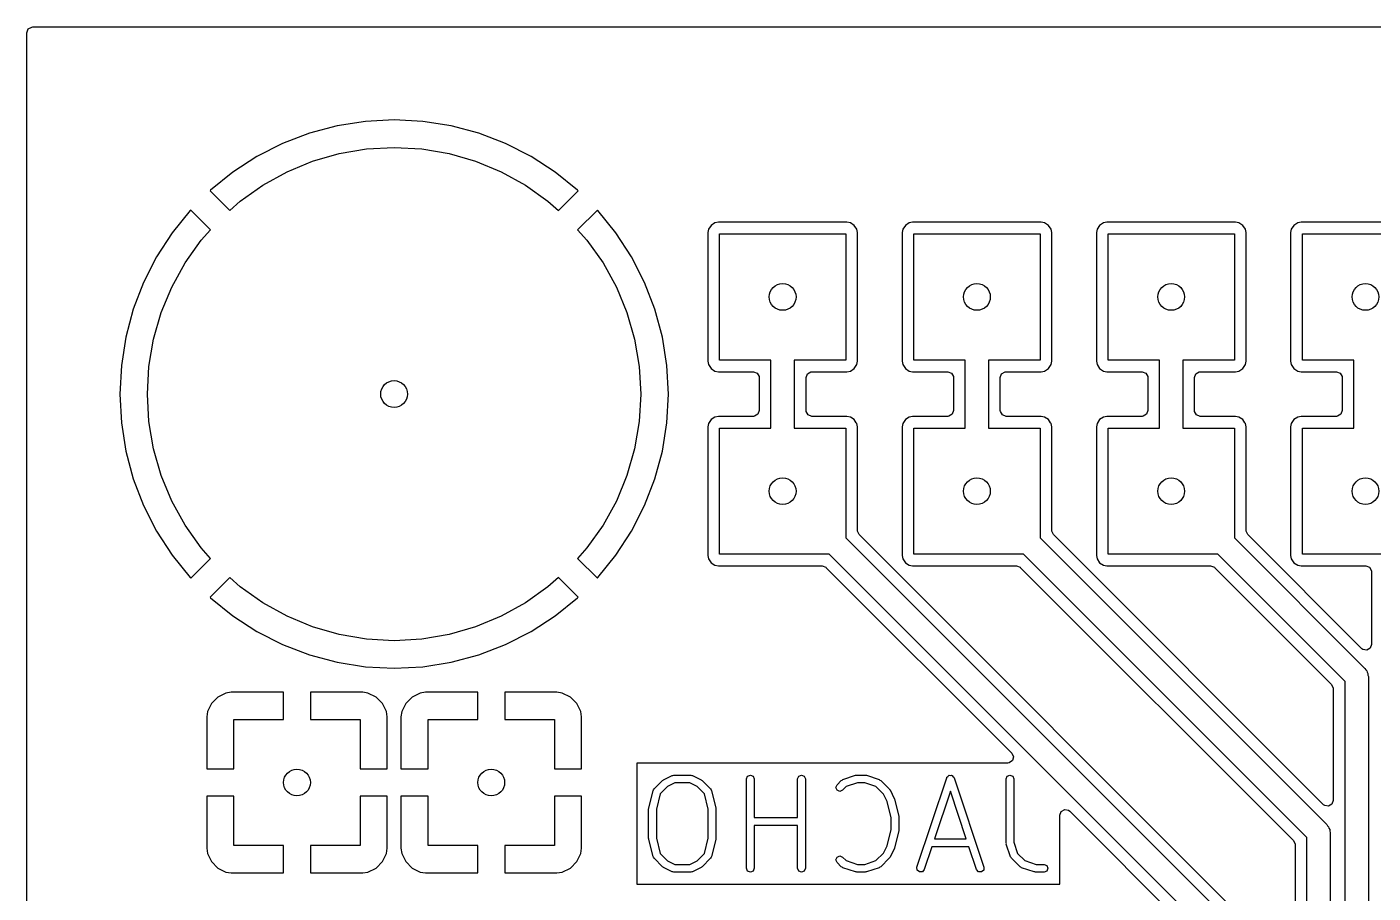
# Model space of a CAD drawing. Extents: x 5.26 to 6.44, y -4.92 to -3.35.
# Drawn here: x 5.258 to 5.95, y -3.791 to -3.345 of the extents above; entities that cross this region are included whole.
import ezdxf

# ---------------------------------------------------------------- set-up
doc = ezdxf.new("R2010")
doc.units = 0
doc.header["$MEASUREMENT"] = 0
doc.layers.add('BLACK', color=7, linetype='CONTINUOUS')

msp = doc.modelspace()

# ---------------------------------------------------------------- linework, layer by layer
at = {"layer": 'BLACK', "linetype": 'CONTINUOUS'}
for p, q in [((5.2575, -3.34796), (5.2582, -3.34606)), ((5.2582, -3.34606), (5.25995, -3.34505)), ((5.25995, -3.34505), (5.26046, -3.345)), ((5.26046, -3.345), (6.43254, -3.345)), ((5.2575, -3.534), (5.2575, -3.34796)), ((5.43174, -3.39361), (5.41715, -3.39592)), ((5.4465, -3.39284), (5.43174, -3.39361)), ((5.46126, -3.39361), (5.4465, -3.39284)), ((5.47585, -3.39592), (5.46126, -3.39361)), ((5.40288, -3.39975), (5.38908, -3.40504)), ((5.41715, -3.39592), (5.40288, -3.39975)), ((5.41715, -3.39592), (5.41715, -3.39592)), ((5.49012, -3.39975), (5.47585, -3.39592)), ((5.47585, -3.39592), (5.47585, -3.39592)), ((5.50392, -3.40504), (5.49012, -3.39975)), ((5.38908, -3.40504), (5.37592, -3.41175)), ((5.38908, -3.40504), (5.38908, -3.40504)), ((5.41824, -3.41018), (5.43228, -3.4078)), ((5.43228, -3.4078), (5.4465, -3.407)), ((5.4465, -3.407), (5.46072, -3.4078)), ((5.46072, -3.4078), (5.47476, -3.41018)), ((5.51708, -3.41175), (5.50392, -3.40504)), ((5.50392, -3.40504), (5.50392, -3.40504)), ((5.37592, -3.41175), (5.36353, -3.4198)), ((5.3914, -3.41958), (5.40455, -3.41413)), ((5.40455, -3.41413), (5.41824, -3.41018)), ((5.47476, -3.41018), (5.48845, -3.41413)), ((5.48845, -3.41413), (5.5016, -3.41958)), ((5.52947, -3.4198), (5.51708, -3.41175)), ((5.36353, -3.4198), (5.35204, -3.4291)), ((5.36353, -3.4198), (5.36353, -3.4198)), ((5.37893, -3.42647), (5.3914, -3.41958)), ((5.5016, -3.41958), (5.51407, -3.42647)), ((5.54096, -3.4291), (5.52947, -3.4198)), ((5.52947, -3.4198), (5.52947, -3.4198)), ((5.35204, -3.4291), (5.35176, -3.42938)), ((5.35176, -3.42938), (5.36191, -3.43954)), ((5.36732, -3.43471), (5.37893, -3.42647)), ((5.51407, -3.42647), (5.52568, -3.43471)), ((5.53109, -3.43954), (5.54124, -3.42938)), ((5.54124, -3.42938), (5.54096, -3.4291)), ((5.54096, -3.4291), (5.54096, -3.4291)), ((5.54124, -3.42938), (5.54124, -3.42938)), ((5.36191, -3.43954), (5.36732, -3.43471)), ((5.52568, -3.43471), (5.53109, -3.43954)), ((5.3416, -3.43954), (5.3323, -3.45103)), ((5.34188, -3.43926), (5.3416, -3.43954)), ((5.35204, -3.44941), (5.34188, -3.43926)), ((5.55112, -3.43926), (5.54096, -3.44941)), ((5.5514, -3.43954), (5.55112, -3.43926)), ((5.55112, -3.43926), (5.55112, -3.43926)), ((5.5607, -3.45103), (5.5514, -3.43954)), ((5.5514, -3.43954), (5.5514, -3.43954)), ((5.34721, -3.45482), (5.35204, -3.44941)), ((5.54096, -3.44941), (5.54579, -3.45482)), ((5.60833, -3.44915), (5.60798, -3.45091)), ((5.60966, -3.44716), (5.60833, -3.44915)), ((5.60833, -3.44915), (5.60833, -3.44915)), ((5.61165, -3.44583), (5.60966, -3.44716)), ((5.61341, -3.44548), (5.61165, -3.44583)), ((5.67959, -3.44548), (5.61341, -3.44548)), ((5.61341, -3.44548), (5.61341, -3.44548)), ((5.68135, -3.44583), (5.67959, -3.44548)), ((5.68334, -3.44716), (5.68135, -3.44583)), ((5.68135, -3.44583), (5.68135, -3.44583)), ((5.68467, -3.44915), (5.68334, -3.44716)), ((5.68502, -3.45091), (5.68467, -3.44915)), ((5.70833, -3.44915), (5.70798, -3.45091)), ((5.70966, -3.44716), (5.70833, -3.44915)), ((5.70833, -3.44915), (5.70833, -3.44915)), ((5.71165, -3.44583), (5.70966, -3.44716)), ((5.71341, -3.44548), (5.71165, -3.44583)), ((5.77959, -3.44548), (5.71341, -3.44548)), ((5.71341, -3.44548), (5.71341, -3.44548)), ((5.78135, -3.44583), (5.77959, -3.44548)), ((5.78334, -3.44716), (5.78135, -3.44583)), ((5.78135, -3.44583), (5.78135, -3.44583)), ((5.78467, -3.44915), (5.78334, -3.44716)), ((5.78502, -3.45091), (5.78467, -3.44915)), ((5.80833, -3.44915), (5.80798, -3.45091)), ((5.80966, -3.44716), (5.80833, -3.44915)), ((5.80833, -3.44915), (5.80833, -3.44915)), ((5.81165, -3.44583), (5.80966, -3.44716)), ((5.81341, -3.44548), (5.81165, -3.44583)), ((5.87959, -3.44548), (5.81341, -3.44548)), ((5.81341, -3.44548), (5.81341, -3.44548)), ((5.88135, -3.44583), (5.87959, -3.44548)), ((5.88334, -3.44716), (5.88135, -3.44583)), ((5.88135, -3.44583), (5.88135, -3.44583)), ((5.88467, -3.44915), (5.88334, -3.44716)), ((5.88502, -3.45091), (5.88467, -3.44915)), ((5.90833, -3.44915), (5.90798, -3.45091)), ((5.90966, -3.44716), (5.90833, -3.44915)), ((5.90833, -3.44915), (5.90833, -3.44915)), ((5.91165, -3.44583), (5.90966, -3.44716)), ((5.91341, -3.44548), (5.91165, -3.44583)), ((5.97959, -3.44548), (5.91341, -3.44548)), ((5.91341, -3.44548), (5.91341, -3.44548)), ((5.3323, -3.45103), (5.32425, -3.46342)), ((5.3323, -3.45103), (5.3323, -3.45103)), ((5.33897, -3.46643), (5.34721, -3.45482)), ((5.54579, -3.45482), (5.55403, -3.46643)), ((5.56875, -3.46342), (5.5607, -3.45103)), ((5.5607, -3.45103), (5.5607, -3.45103)), ((5.60798, -3.45091), (5.60798, -3.51709)), ((5.614, -3.5165), (5.614, -3.4515)), ((5.614, -3.4515), (5.679, -3.4515)), ((5.679, -3.4515), (5.679, -3.5165)), ((5.68502, -3.51709), (5.68502, -3.45091)), ((5.70798, -3.45091), (5.70798, -3.51709)), ((5.714, -3.5165), (5.714, -3.4515)), ((5.714, -3.4515), (5.779, -3.4515)), ((5.779, -3.4515), (5.779, -3.5165)), ((5.78502, -3.51709), (5.78502, -3.45091)), ((5.80798, -3.45091), (5.80798, -3.51709)), ((5.814, -3.5165), (5.814, -3.4515)), ((5.814, -3.4515), (5.879, -3.4515)), ((5.879, -3.4515), (5.879, -3.5165)), ((5.88502, -3.51709), (5.88502, -3.45091)), ((5.90798, -3.45091), (5.90798, -3.51709)), ((5.914, -3.5165), (5.914, -3.4515)), ((5.914, -3.4515), (5.979, -3.4515)), ((5.32425, -3.46342), (5.31754, -3.47658)), ((5.57546, -3.47658), (5.56875, -3.46342)), ((5.33208, -3.4789), (5.33897, -3.46643)), ((5.55403, -3.46643), (5.56092, -3.4789)), ((5.31754, -3.47658), (5.31225, -3.49038)), ((5.31754, -3.47658), (5.31754, -3.47658)), ((5.58075, -3.49038), (5.57546, -3.47658)), ((5.57546, -3.47658), (5.57546, -3.47658)), ((5.32663, -3.49205), (5.33208, -3.4789)), ((5.56092, -3.4789), (5.56637, -3.49205)), ((5.31225, -3.49038), (5.30842, -3.50465)), ((5.32268, -3.50574), (5.32663, -3.49205)), ((5.56637, -3.49205), (5.57032, -3.50574)), ((5.58458, -3.50465), (5.58075, -3.49038)), ((5.30842, -3.50465), (5.30611, -3.51924)), ((5.30842, -3.50465), (5.30842, -3.50465)), ((5.3203, -3.51978), (5.32268, -3.50574)), ((5.57032, -3.50574), (5.5727, -3.51978)), ((5.58689, -3.51924), (5.58458, -3.50465)), ((5.58458, -3.50465), (5.58458, -3.50465)), ((5.30611, -3.51924), (5.30534, -3.534)), ((5.3195, -3.534), (5.3203, -3.51978)), ((5.5727, -3.51978), (5.5735, -3.534)), ((5.58766, -3.534), (5.58689, -3.51924)), ((5.60798, -3.51709), (5.60798, -3.51709)), ((5.60798, -3.51709), (5.60833, -3.51885)), ((5.60833, -3.51885), (5.60966, -3.52084)), ((5.6405, -3.5165), (5.614, -3.5165)), ((5.6405, -3.5515), (5.6405, -3.5165)), ((5.679, -3.5165), (5.6525, -3.5165)), ((5.6525, -3.5165), (5.6525, -3.5515)), ((5.68334, -3.52084), (5.68467, -3.51885)), ((5.68467, -3.51885), (5.68502, -3.51709)), ((5.70798, -3.51709), (5.70798, -3.51709)), ((5.70798, -3.51709), (5.70833, -3.51885)), ((5.70833, -3.51885), (5.70966, -3.52084)), ((5.7405, -3.5165), (5.714, -3.5165)), ((5.7405, -3.5515), (5.7405, -3.5165)), ((5.779, -3.5165), (5.7525, -3.5165)), ((5.7525, -3.5165), (5.7525, -3.5515)), ((5.78334, -3.52084), (5.78467, -3.51885)), ((5.78467, -3.51885), (5.78502, -3.51709)), ((5.80798, -3.51709), (5.80798, -3.51709)), ((5.80798, -3.51709), (5.80833, -3.51885)), ((5.80833, -3.51885), (5.80966, -3.52084)), ((5.8405, -3.5165), (5.814, -3.5165)), ((5.8405, -3.5515), (5.8405, -3.5165)), ((5.879, -3.5165), (5.8525, -3.5165)), ((5.8525, -3.5165), (5.8525, -3.5515)), ((5.88334, -3.52084), (5.88467, -3.51885)), ((5.88467, -3.51885), (5.88502, -3.51709)), ((5.90798, -3.51709), (5.90798, -3.51709)), ((5.90798, -3.51709), (5.90833, -3.51885)), ((5.90833, -3.51885), (5.90966, -3.52084)), ((5.9405, -3.5165), (5.914, -3.5165)), ((5.9405, -3.5515), (5.9405, -3.5165)), ((5.60966, -3.52084), (5.60966, -3.52084)), ((5.60966, -3.52084), (5.60966, -3.52084)), ((5.60966, -3.52084), (5.61165, -3.52217)), ((5.61165, -3.52217), (5.61341, -3.52252)), ((5.61341, -3.52252), (5.63152, -3.52252)), ((5.63152, -3.52252), (5.63342, -3.52321)), ((5.63342, -3.52321), (5.63444, -3.52497)), ((5.63444, -3.52497), (5.63448, -3.52548)), ((5.63448, -3.52548), (5.63448, -3.54252)), ((5.65852, -3.52548), (5.65921, -3.52358)), ((5.65852, -3.54252), (5.65852, -3.52548)), ((5.65921, -3.52358), (5.66097, -3.52256)), ((5.66097, -3.52256), (5.66148, -3.52252)), ((5.66148, -3.52252), (5.67959, -3.52252)), ((5.67959, -3.52252), (5.68135, -3.52217)), ((5.68135, -3.52217), (5.68334, -3.52084)), ((5.70966, -3.52084), (5.70966, -3.52084)), ((5.70966, -3.52084), (5.70966, -3.52084)), ((5.70966, -3.52084), (5.71165, -3.52217)), ((5.71165, -3.52217), (5.71341, -3.52252)), ((5.71341, -3.52252), (5.73152, -3.52252)), ((5.73152, -3.52252), (5.73342, -3.52321)), ((5.73342, -3.52321), (5.73444, -3.52497)), ((5.73444, -3.52497), (5.73448, -3.52548)), ((5.73448, -3.52548), (5.73448, -3.54252)), ((5.75852, -3.52548), (5.75921, -3.52358)), ((5.75852, -3.54252), (5.75852, -3.52548)), ((5.75921, -3.52358), (5.76097, -3.52256)), ((5.76097, -3.52256), (5.76148, -3.52252)), ((5.76148, -3.52252), (5.77959, -3.52252)), ((5.77959, -3.52252), (5.78135, -3.52217)), ((5.78135, -3.52217), (5.78334, -3.52084)), ((5.80966, -3.52084), (5.80966, -3.52084)), ((5.80966, -3.52084), (5.80966, -3.52084)), ((5.80966, -3.52084), (5.81165, -3.52217)), ((5.81165, -3.52217), (5.81341, -3.52252)), ((5.81341, -3.52252), (5.83152, -3.52252)), ((5.83152, -3.52252), (5.83342, -3.52321)), ((5.83342, -3.52321), (5.83444, -3.52497)), ((5.83444, -3.52497), (5.83448, -3.52548)), ((5.83448, -3.52548), (5.83448, -3.54252)), ((5.85852, -3.52548), (5.85921, -3.52358)), ((5.85852, -3.54252), (5.85852, -3.52548)), ((5.85921, -3.52358), (5.86097, -3.52256)), ((5.86097, -3.52256), (5.86148, -3.52252)), ((5.86148, -3.52252), (5.87959, -3.52252)), ((5.87959, -3.52252), (5.88135, -3.52217)), ((5.88135, -3.52217), (5.88334, -3.52084)), ((5.90966, -3.52084), (5.90966, -3.52084)), ((5.90966, -3.52084), (5.90966, -3.52084)), ((5.90966, -3.52084), (5.91165, -3.52217)), ((5.91165, -3.52217), (5.91341, -3.52252)), ((5.91341, -3.52252), (5.93152, -3.52252)), ((5.93152, -3.52252), (5.93342, -3.52321)), ((5.93342, -3.52321), (5.93444, -3.52497)), ((5.93444, -3.52497), (5.93448, -3.52548)), ((5.93448, -3.52548), (5.93448, -3.54252)), ((5.2575, -3.76783), (5.2575, -3.534)), ((5.30534, -3.534), (5.30611, -3.54876)), ((5.3203, -3.54822), (5.3195, -3.534)), ((5.5735, -3.534), (5.5727, -3.54822)), ((5.58689, -3.54876), (5.58766, -3.534)), ((5.60966, -3.54716), (5.60833, -3.54915)), ((5.61165, -3.54583), (5.60966, -3.54716)), ((5.61341, -3.54548), (5.61165, -3.54583)), ((5.63152, -3.54548), (5.61341, -3.54548)), ((5.61341, -3.54548), (5.61341, -3.54548)), ((5.63203, -3.54544), (5.63152, -3.54548)), ((5.63379, -3.54442), (5.63203, -3.54544)), ((5.63448, -3.54252), (5.63379, -3.54442)), ((5.65856, -3.54303), (5.65852, -3.54252)), ((5.65958, -3.54479), (5.65856, -3.54303)), ((5.66148, -3.54548), (5.65958, -3.54479)), ((5.67959, -3.54548), (5.66148, -3.54548)), ((5.68135, -3.54583), (5.67959, -3.54548)), ((5.68334, -3.54716), (5.68135, -3.54583)), ((5.68135, -3.54583), (5.68135, -3.54583)), ((5.68441, -3.54876), (5.68334, -3.54716)), ((5.68334, -3.54716), (5.68334, -3.54716)), ((5.70966, -3.54716), (5.70833, -3.54915)), ((5.71165, -3.54583), (5.70966, -3.54716)), ((5.71341, -3.54548), (5.71165, -3.54583)), ((5.73152, -3.54548), (5.71341, -3.54548)), ((5.71341, -3.54548), (5.71341, -3.54548)), ((5.73203, -3.54544), (5.73152, -3.54548)), ((5.73379, -3.54442), (5.73203, -3.54544)), ((5.73448, -3.54252), (5.73379, -3.54442)), ((5.75856, -3.54303), (5.75852, -3.54252)), ((5.75958, -3.54479), (5.75856, -3.54303)), ((5.76148, -3.54548), (5.75958, -3.54479)), ((5.77959, -3.54548), (5.76148, -3.54548)), ((5.78135, -3.54583), (5.77959, -3.54548)), ((5.78334, -3.54716), (5.78135, -3.54583)), ((5.78135, -3.54583), (5.78135, -3.54583)), ((5.78441, -3.54876), (5.78334, -3.54716)), ((5.78334, -3.54716), (5.78334, -3.54716)), ((5.80966, -3.54716), (5.80833, -3.54915)), ((5.81165, -3.54583), (5.80966, -3.54716)), ((5.81341, -3.54548), (5.81165, -3.54583)), ((5.83152, -3.54548), (5.81341, -3.54548)), ((5.81341, -3.54548), (5.81341, -3.54548)), ((5.83203, -3.54544), (5.83152, -3.54548)), ((5.83379, -3.54442), (5.83203, -3.54544)), ((5.83448, -3.54252), (5.83379, -3.54442)), ((5.85856, -3.54303), (5.85852, -3.54252)), ((5.85958, -3.54479), (5.85856, -3.54303)), ((5.86148, -3.54548), (5.85958, -3.54479)), ((5.87959, -3.54548), (5.86148, -3.54548)), ((5.88135, -3.54583), (5.87959, -3.54548)), ((5.88334, -3.54716), (5.88135, -3.54583)), ((5.88135, -3.54583), (5.88135, -3.54583)), ((5.88441, -3.54876), (5.88334, -3.54716)), ((5.88334, -3.54716), (5.88334, -3.54716)), ((5.90966, -3.54716), (5.90833, -3.54915)), ((5.91165, -3.54583), (5.90966, -3.54716)), ((5.91341, -3.54548), (5.91165, -3.54583)), ((5.93152, -3.54548), (5.91341, -3.54548)), ((5.91341, -3.54548), (5.91341, -3.54548)), ((5.93203, -3.54544), (5.93152, -3.54548)), ((5.93379, -3.54442), (5.93203, -3.54544)), ((5.93448, -3.54252), (5.93379, -3.54442)), ((5.30611, -3.54876), (5.30842, -3.56335)), ((5.32268, -3.56226), (5.3203, -3.54822)), ((5.5727, -3.54822), (5.57032, -3.56226)), ((5.58458, -3.56335), (5.58689, -3.54876)), ((5.60833, -3.54915), (5.60798, -3.55091)), ((5.60798, -3.55091), (5.60798, -3.61709)), ((5.60833, -3.54915), (5.60833, -3.54915)), ((5.614, -3.6165), (5.614, -3.5515)), ((5.614, -3.5515), (5.6405, -3.5515)), ((5.6525, -3.5515), (5.679, -3.5515)), ((5.679, -3.5515), (5.679, -3.60801)), ((5.68467, -3.54915), (5.68441, -3.54876)), ((5.68502, -3.55091), (5.68467, -3.54915)), ((5.68502, -3.60429), (5.68502, -3.55091)), ((5.68502, -3.55091), (5.68502, -3.55091)), ((5.70833, -3.54915), (5.70798, -3.55091)), ((5.70798, -3.55091), (5.70798, -3.61709)), ((5.70833, -3.54915), (5.70833, -3.54915)), ((5.714, -3.6165), (5.714, -3.5515)), ((5.714, -3.5515), (5.7405, -3.5515)), ((5.7525, -3.5515), (5.779, -3.5515)), ((5.779, -3.5515), (5.779, -3.60801)), ((5.78467, -3.54915), (5.78441, -3.54876)), ((5.78502, -3.55091), (5.78467, -3.54915)), ((5.78502, -3.60429), (5.78502, -3.55091)), ((5.78502, -3.55091), (5.78502, -3.55091)), ((5.80833, -3.54915), (5.80798, -3.55091)), ((5.80798, -3.55091), (5.80798, -3.61709)), ((5.80833, -3.54915), (5.80833, -3.54915)), ((5.814, -3.6165), (5.814, -3.5515)), ((5.814, -3.5515), (5.8405, -3.5515)), ((5.8525, -3.5515), (5.879, -3.5515)), ((5.879, -3.5515), (5.879, -3.60801)), ((5.88467, -3.54915), (5.88441, -3.54876)), ((5.88502, -3.55091), (5.88467, -3.54915)), ((5.88502, -3.60429), (5.88502, -3.55091)), ((5.88502, -3.55091), (5.88502, -3.55091)), ((5.90833, -3.54915), (5.90798, -3.55091)), ((5.90798, -3.55091), (5.90798, -3.61709)), ((5.90833, -3.54915), (5.90833, -3.54915)), ((5.914, -3.6165), (5.914, -3.5515)), ((5.914, -3.5515), (5.9405, -3.5515)), ((5.30842, -3.56335), (5.30842, -3.56335)), ((5.30842, -3.56335), (5.31225, -3.57762)), ((5.32663, -3.57595), (5.32268, -3.56226)), ((5.57032, -3.56226), (5.56637, -3.57595)), ((5.58075, -3.57762), (5.58458, -3.56335)), ((5.58458, -3.56335), (5.58458, -3.56335)), ((5.31225, -3.57762), (5.31754, -3.59142)), ((5.33208, -3.5891), (5.32663, -3.57595)), ((5.56637, -3.57595), (5.56092, -3.5891)), ((5.57546, -3.59142), (5.58075, -3.57762)), ((5.33897, -3.60157), (5.33208, -3.5891)), ((5.56092, -3.5891), (5.55403, -3.60157)), ((5.31754, -3.59142), (5.31754, -3.59142)), ((5.31754, -3.59142), (5.32425, -3.60458)), ((5.56875, -3.60458), (5.57546, -3.59142)), ((5.57546, -3.59142), (5.57546, -3.59142)), ((5.34721, -3.61318), (5.33897, -3.60157)), ((5.55403, -3.60157), (5.54579, -3.61318)), ((5.32425, -3.60458), (5.3323, -3.61697)), ((5.5607, -3.61697), (5.56875, -3.60458)), ((5.679, -3.60801), (5.89799, -3.827)), ((5.68503, -3.60455), (5.68502, -3.60429)), ((5.68589, -3.60639), (5.68503, -3.60455)), ((5.90158, -3.82208), (5.68589, -3.60639)), ((5.779, -3.60801), (5.92653, -3.75554)), ((5.78503, -3.60455), (5.78502, -3.60429)), ((5.78589, -3.60639), (5.78503, -3.60455)), ((5.9249, -3.7454), (5.78589, -3.60639)), ((5.879, -3.60801), (5.94622, -3.67523)), ((5.88503, -3.60455), (5.88502, -3.60429)), ((5.88589, -3.60639), (5.88503, -3.60455)), ((5.94458, -3.66509), (5.88589, -3.60639)), ((5.3323, -3.61697), (5.3323, -3.61697)), ((5.3323, -3.61697), (5.3416, -3.62846)), ((5.35204, -3.61859), (5.34721, -3.61318)), ((5.54579, -3.61318), (5.54096, -3.61859)), ((5.5514, -3.62846), (5.5607, -3.61697)), ((5.5607, -3.61697), (5.5607, -3.61697)), ((5.67051, -3.6165), (5.614, -3.6165)), ((5.88774, -3.83373), (5.67051, -3.6165)), ((5.77051, -3.6165), (5.714, -3.6165)), ((5.91629, -3.76227), (5.77051, -3.6165)), ((5.87051, -3.6165), (5.814, -3.6165)), ((5.93597, -3.68196), (5.87051, -3.6165)), ((5.95566, -3.6165), (5.914, -3.6165)), ((5.34188, -3.62874), (5.35204, -3.61859)), ((5.54096, -3.61859), (5.55112, -3.62874)), ((5.60798, -3.61709), (5.60798, -3.61709)), ((5.60798, -3.61709), (5.60833, -3.61885)), ((5.60833, -3.61885), (5.60966, -3.62084)), ((5.60966, -3.62084), (5.60966, -3.62084)), ((5.60966, -3.62084), (5.60966, -3.62084)), ((5.60966, -3.62084), (5.61165, -3.62217)), ((5.61165, -3.62217), (5.61341, -3.62252)), ((5.61341, -3.62252), (5.66679, -3.62252)), ((5.66679, -3.62252), (5.6687, -3.62321)), ((5.6687, -3.62321), (5.66889, -3.62339)), ((5.66889, -3.62339), (5.76443, -3.71892)), ((5.70798, -3.61709), (5.70798, -3.61709)), ((5.70798, -3.61709), (5.70833, -3.61885)), ((5.70833, -3.61885), (5.70966, -3.62084)), ((5.70966, -3.62084), (5.70966, -3.62084)), ((5.70966, -3.62084), (5.70966, -3.62084)), ((5.70966, -3.62084), (5.71165, -3.62217)), ((5.71165, -3.62217), (5.71341, -3.62252)), ((5.71341, -3.62252), (5.76679, -3.62252)), ((5.76679, -3.62252), (5.7687, -3.62321)), ((5.7687, -3.62321), (5.76889, -3.62339)), ((5.76889, -3.62339), (5.9094, -3.7639)), ((5.80798, -3.61709), (5.80798, -3.61709)), ((5.80798, -3.61709), (5.80833, -3.61885)), ((5.80833, -3.61885), (5.80966, -3.62084)), ((5.80966, -3.62084), (5.80966, -3.62084)), ((5.80966, -3.62084), (5.80966, -3.62084)), ((5.80966, -3.62084), (5.81165, -3.62217)), ((5.81165, -3.62217), (5.81341, -3.62252)), ((5.81341, -3.62252), (5.86679, -3.62252)), ((5.86679, -3.62252), (5.8687, -3.62321)), ((5.8687, -3.62321), (5.86889, -3.62339)), ((5.86889, -3.62339), (5.92909, -3.68358)), ((5.90798, -3.61709), (5.90798, -3.61709)), ((5.90798, -3.61709), (5.90833, -3.61885)), ((5.90833, -3.61885), (5.90966, -3.62084)), ((5.90966, -3.62084), (5.90966, -3.62084)), ((5.90966, -3.62084), (5.90966, -3.62084)), ((5.90966, -3.62084), (5.91165, -3.62217)), ((5.91165, -3.62217), (5.91341, -3.62252)), ((5.91341, -3.62252), (5.94668, -3.62252)), ((5.94668, -3.62252), (5.94858, -3.62321)), ((5.94858, -3.62321), (5.94959, -3.62497)), ((5.3416, -3.62846), (5.3416, -3.62846)), ((5.3416, -3.62846), (5.34188, -3.62874)), ((5.34188, -3.62874), (5.34188, -3.62874)), ((5.36191, -3.62846), (5.35176, -3.63862)), ((5.36732, -3.63329), (5.36191, -3.62846)), ((5.53109, -3.62846), (5.52568, -3.63329)), ((5.54124, -3.63862), (5.53109, -3.62846)), ((5.55112, -3.62874), (5.5514, -3.62846)), ((5.55112, -3.62874), (5.55112, -3.62874)), ((5.5514, -3.62846), (5.5514, -3.62846)), ((5.94959, -3.62497), (5.94964, -3.62548)), ((5.94964, -3.62548), (5.94964, -3.66299)), ((5.37893, -3.64153), (5.36732, -3.63329)), ((5.52568, -3.63329), (5.51407, -3.64153)), ((5.35176, -3.63862), (5.35176, -3.63862)), ((5.35176, -3.63862), (5.35204, -3.6389)), ((5.35204, -3.6389), (5.35204, -3.6389)), ((5.35204, -3.6389), (5.36353, -3.6482)), ((5.3914, -3.64842), (5.37893, -3.64153)), ((5.51407, -3.64153), (5.5016, -3.64842)), ((5.52947, -3.6482), (5.54096, -3.6389)), ((5.54096, -3.6389), (5.54124, -3.63862)), ((5.54096, -3.6389), (5.54096, -3.6389)), ((5.36353, -3.6482), (5.36353, -3.6482)), ((5.36353, -3.6482), (5.37592, -3.65625)), ((5.40455, -3.65387), (5.3914, -3.64842)), ((5.5016, -3.64842), (5.48845, -3.65387)), ((5.51708, -3.65625), (5.52947, -3.6482)), ((5.52947, -3.6482), (5.52947, -3.6482)), ((5.37592, -3.65625), (5.38908, -3.66296)), ((5.41824, -3.65782), (5.40455, -3.65387)), ((5.43228, -3.6602), (5.41824, -3.65782)), ((5.47476, -3.65782), (5.46072, -3.6602)), ((5.48845, -3.65387), (5.47476, -3.65782)), ((5.50392, -3.66296), (5.51708, -3.65625)), ((5.38908, -3.66296), (5.38908, -3.66296)), ((5.38908, -3.66296), (5.40288, -3.66825)), ((5.4465, -3.661), (5.43228, -3.6602)), ((5.46072, -3.6602), (5.4465, -3.661)), ((5.49012, -3.66825), (5.50392, -3.66296)), ((5.50392, -3.66296), (5.50392, -3.66296)), ((5.9452, -3.66556), (5.94458, -3.66509)), ((5.94895, -3.66489), (5.94719, -3.66591)), ((5.94964, -3.66299), (5.94895, -3.66489)), ((5.40288, -3.66825), (5.41715, -3.67208)), ((5.41715, -3.67208), (5.41715, -3.67208)), ((5.41715, -3.67208), (5.43174, -3.67439)), ((5.46126, -3.67439), (5.47585, -3.67208)), ((5.47585, -3.67208), (5.49012, -3.66825)), ((5.47585, -3.67208), (5.47585, -3.67208)), ((5.94719, -3.66591), (5.9452, -3.66556)), ((5.43174, -3.67439), (5.4465, -3.67516)), ((5.4465, -3.67516), (5.46126, -3.67439)), ((5.94622, -3.67523), (5.94661, -3.67591)), ((5.94661, -3.67591), (5.94717, -3.67647)), ((5.94717, -3.67647), (5.94737, -3.67724)), ((5.94737, -3.67724), (5.94777, -3.67792)), ((5.94777, -3.67792), (5.94777, -3.67871)), ((5.94777, -3.67871), (5.94797, -3.67947)), ((5.92909, -3.68358), (5.92994, -3.68542)), ((5.92994, -3.68542), (5.92995, -3.68568)), ((5.92995, -3.68568), (5.92995, -3.74331)), ((5.93597, -4.08124), (5.93597, -3.68196)), ((5.94797, -3.67947), (5.94797, -4.08124)), ((5.35577, -3.68997), (5.35247, -3.69327)), ((5.35996, -3.68793), (5.35577, -3.68997)), ((5.36267, -3.68753), (5.35996, -3.68793)), ((5.38952, -3.68753), (5.36267, -3.68753)), ((5.38952, -3.7015), (5.38952, -3.68753)), ((5.43033, -3.68753), (5.40348, -3.68753)), ((5.40348, -3.68753), (5.40348, -3.7015)), ((5.43304, -3.68793), (5.43033, -3.68753)), ((5.43723, -3.68997), (5.43304, -3.68793)), ((5.43304, -3.68793), (5.43304, -3.68793)), ((5.44053, -3.69327), (5.43723, -3.68997)), ((5.45577, -3.68997), (5.45247, -3.69327)), ((5.45996, -3.68793), (5.45577, -3.68997)), ((5.46267, -3.68753), (5.45996, -3.68793)), ((5.48952, -3.68753), (5.46267, -3.68753)), ((5.48952, -3.7015), (5.48952, -3.68753)), ((5.53033, -3.68753), (5.50348, -3.68753)), ((5.50348, -3.68753), (5.50348, -3.7015)), ((5.53304, -3.68793), (5.53033, -3.68753)), ((5.53723, -3.68997), (5.53304, -3.68793)), ((5.53304, -3.68793), (5.53304, -3.68793)), ((5.54053, -3.69327), (5.53723, -3.68997)), ((5.35043, -3.69746), (5.35003, -3.70017)), ((5.35247, -3.69327), (5.35043, -3.69746)), ((5.44257, -3.69746), (5.44053, -3.69327)), ((5.44297, -3.70017), (5.44257, -3.69746)), ((5.45043, -3.69746), (5.45003, -3.70017)), ((5.45247, -3.69327), (5.45043, -3.69746)), ((5.54257, -3.69746), (5.54053, -3.69327)), ((5.54297, -3.70017), (5.54257, -3.69746)), ((5.35003, -3.70017), (5.35003, -3.72702)), ((5.364, -3.72702), (5.364, -3.7015)), ((5.364, -3.7015), (5.38952, -3.7015)), ((5.40348, -3.7015), (5.429, -3.7015)), ((5.429, -3.7015), (5.429, -3.72702)), ((5.44297, -3.72702), (5.44297, -3.70017)), ((5.44297, -3.70017), (5.44297, -3.70017)), ((5.45003, -3.70017), (5.45003, -3.72702)), ((5.464, -3.72702), (5.464, -3.7015)), ((5.464, -3.7015), (5.48952, -3.7015)), ((5.50348, -3.7015), (5.529, -3.7015)), ((5.529, -3.7015), (5.529, -3.72702)), ((5.54297, -3.72702), (5.54297, -3.70017)), ((5.54297, -3.70017), (5.54297, -3.70017)), ((5.76443, -3.71892), (5.76528, -3.72076)), ((5.76528, -3.72076), (5.76476, -3.72272)), ((5.35003, -3.72702), (5.364, -3.72702)), ((5.429, -3.72702), (5.44297, -3.72702)), ((5.45003, -3.72702), (5.464, -3.72702)), ((5.529, -3.72702), (5.54297, -3.72702)), ((5.76233, -3.72398), (5.57147, -3.72398)), ((5.57147, -3.72398), (5.57147, -3.78635)), ((5.7631, -3.72388), (5.76233, -3.72398)), ((5.76476, -3.72272), (5.7631, -3.72388)), ((5.5803, -3.73732), (5.58468, -3.73294)), ((5.58468, -3.73294), (5.58498, -3.73281)), ((5.58498, -3.73281), (5.5852, -3.73256)), ((5.5852, -3.73256), (5.58958, -3.73037)), ((5.59095, -3.73416), (5.58728, -3.736)), ((5.58958, -3.73037), (5.59005, -3.73034)), ((5.59005, -3.73034), (5.59048, -3.73016)), ((5.59048, -3.73016), (5.59924, -3.73016)), ((5.59877, -3.73416), (5.59095, -3.73416)), ((5.60243, -3.736), (5.59877, -3.73416)), ((5.59924, -3.73016), (5.59967, -3.73034)), ((5.59967, -3.73034), (5.60013, -3.73037)), ((5.60013, -3.73037), (5.60451, -3.73256)), ((5.60451, -3.73256), (5.60473, -3.73281)), ((5.60473, -3.73281), (5.60503, -3.73294)), ((5.60503, -3.73294), (5.60941, -3.73732)), ((5.6279, -3.73216), (5.62849, -3.73075)), ((5.6279, -3.77816), (5.6279, -3.73216)), ((5.62849, -3.73075), (5.6299, -3.73016)), ((5.6299, -3.73016), (5.63132, -3.73075)), ((5.63132, -3.73075), (5.6319, -3.73216)), ((5.6319, -3.73216), (5.6319, -3.75207)), ((5.65419, -3.73216), (5.65478, -3.73075)), ((5.65419, -3.75207), (5.65419, -3.73216)), ((5.65478, -3.73075), (5.65619, -3.73016)), ((5.65619, -3.73016), (5.6576, -3.73075)), ((5.6576, -3.73075), (5.65819, -3.73216)), ((5.65819, -3.73216), (5.65819, -3.77816)), ((5.67449, -3.73513), (5.67668, -3.73294)), ((5.67668, -3.73294), (5.67711, -3.73276)), ((5.67711, -3.73276), (5.67746, -3.73246)), ((5.67746, -3.73246), (5.68403, -3.73027)), ((5.68499, -3.73416), (5.67917, -3.7361)), ((5.68403, -3.73027), (5.68436, -3.73029)), ((5.68436, -3.73029), (5.68467, -3.73016)), ((5.68467, -3.73016), (5.68905, -3.73016)), ((5.68872, -3.73416), (5.68499, -3.73416)), ((5.69454, -3.7361), (5.68872, -3.73416)), ((5.68905, -3.73016), (5.68935, -3.73029)), ((5.68935, -3.73029), (5.68968, -3.73027)), ((5.68968, -3.73027), (5.69625, -3.73246)), ((5.69625, -3.73246), (5.6966, -3.73276)), ((5.6966, -3.73276), (5.69703, -3.73294)), ((5.69703, -3.73294), (5.70141, -3.73732)), ((5.71563, -3.77753), (5.73096, -3.73153)), ((5.73096, -3.73153), (5.73106, -3.73142)), ((5.73106, -3.73142), (5.73107, -3.73127)), ((5.73107, -3.73127), (5.73155, -3.73085)), ((5.73155, -3.73085), (5.73196, -3.73037)), ((5.73196, -3.73037), (5.73211, -3.73036)), ((5.73211, -3.73036), (5.73222, -3.73027)), ((5.73222, -3.73027), (5.73286, -3.73031)), ((5.73286, -3.73031), (5.73349, -3.73027)), ((5.73349, -3.73027), (5.7336, -3.73036)), ((5.7336, -3.73036), (5.73375, -3.73037)), ((5.73375, -3.73037), (5.73417, -3.73085)), ((5.73417, -3.73085), (5.73465, -3.73127)), ((5.73465, -3.73127), (5.73466, -3.73142)), ((5.73466, -3.73142), (5.73475, -3.73153)), ((5.73475, -3.73153), (5.75009, -3.77753)), ((5.76152, -3.73216), (5.76211, -3.73075)), ((5.76152, -3.76502), (5.76152, -3.73216)), ((5.76211, -3.73075), (5.76352, -3.73016)), ((5.76352, -3.73016), (5.76494, -3.73075)), ((5.76494, -3.73075), (5.76552, -3.73216)), ((5.76552, -3.73216), (5.76552, -3.76469)), ((5.364, -3.74098), (5.35003, -3.74098)), ((5.35003, -3.74098), (5.35003, -3.76783)), ((5.364, -3.7665), (5.364, -3.74098)), ((5.44297, -3.74098), (5.429, -3.74098)), ((5.429, -3.74098), (5.429, -3.7665)), ((5.44297, -3.76783), (5.44297, -3.74098)), ((5.464, -3.74098), (5.45003, -3.74098)), ((5.45003, -3.74098), (5.45003, -3.76783)), ((5.464, -3.7665), (5.464, -3.74098)), ((5.54297, -3.74098), (5.529, -3.74098)), ((5.529, -3.74098), (5.529, -3.7665)), ((5.54297, -3.76783), (5.54297, -3.74098)), ((5.57758, -3.74701), (5.57977, -3.73825)), ((5.57977, -3.73825), (5.58009, -3.73782)), ((5.58009, -3.73782), (5.5803, -3.73732)), ((5.58352, -3.73976), (5.58152, -3.74774)), ((5.58728, -3.736), (5.58352, -3.73976)), ((5.60619, -3.73976), (5.60243, -3.736)), ((5.60819, -3.74774), (5.60619, -3.73976)), ((5.60941, -3.73732), (5.60962, -3.73782)), ((5.60962, -3.73782), (5.60994, -3.73825)), ((5.60994, -3.73825), (5.61213, -3.74701)), ((5.6739, -3.73654), (5.67449, -3.73513)), ((5.67449, -3.73796), (5.6739, -3.73654)), ((5.6759, -3.73854), (5.67449, -3.73796)), ((5.67732, -3.73796), (5.6759, -3.73854)), ((5.67917, -3.7361), (5.67732, -3.73796)), ((5.69836, -3.73992), (5.69454, -3.7361)), ((5.7003, -3.74381), (5.69836, -3.73992)), ((5.70141, -3.73732), (5.70154, -3.73762)), ((5.70154, -3.73762), (5.70179, -3.73784)), ((5.70179, -3.73784), (5.70398, -3.74222)), ((5.73286, -3.73849), (5.72468, -3.76302)), ((5.74103, -3.76302), (5.73286, -3.73849)), ((5.57752, -3.7475), (5.57762, -3.74726)), ((5.57752, -3.76283), (5.57752, -3.7475)), ((5.57762, -3.74726), (5.57758, -3.74701)), ((5.58152, -3.74774), (5.58152, -3.76258)), ((5.60819, -3.76258), (5.60819, -3.74774)), ((5.61213, -3.74701), (5.61209, -3.74726)), ((5.61209, -3.74726), (5.61219, -3.7475)), ((5.61219, -3.7475), (5.61219, -3.76283)), ((5.70238, -3.75212), (5.7003, -3.74381)), ((5.70398, -3.74222), (5.70399, -3.74245)), ((5.70399, -3.74245), (5.70413, -3.74263)), ((5.70413, -3.74263), (5.70632, -3.75139)), ((5.78992, -3.74897), (5.79168, -3.74796)), ((5.79168, -3.74796), (5.79367, -3.74831)), ((5.79367, -3.74831), (5.79429, -3.74878)), ((5.92551, -3.74587), (5.9249, -3.7454)), ((5.92751, -3.74622), (5.92551, -3.74587)), ((5.92926, -3.74521), (5.92751, -3.74622)), ((5.92995, -3.74331), (5.92926, -3.74521)), ((5.6319, -3.75207), (5.65419, -3.75207)), ((5.70238, -3.7582), (5.70238, -3.75212)), ((5.70632, -3.75139), (5.70628, -3.75164)), ((5.70628, -3.75164), (5.70638, -3.75188)), ((5.70638, -3.75188), (5.70638, -3.75845)), ((5.78923, -3.75088), (5.78992, -3.74897)), ((5.78923, -3.78635), (5.78923, -3.75088)), ((5.79429, -3.74878), (5.88086, -3.83536)), ((5.92653, -3.75554), (5.92692, -3.75623)), ((5.65419, -3.75607), (5.6319, -3.75607)), ((5.6319, -3.75607), (5.6319, -3.77816)), ((5.65419, -3.77816), (5.65419, -3.75607)), ((5.7003, -3.76651), (5.70238, -3.7582)), ((5.70632, -3.75893), (5.70413, -3.7677)), ((5.70638, -3.75845), (5.70628, -3.75868)), ((5.70628, -3.75868), (5.70632, -3.75893)), ((5.91629, -4.08124), (5.91629, -3.76227)), ((5.92692, -3.75623), (5.92748, -3.75679)), ((5.92748, -3.75679), (5.92769, -3.75755)), ((5.92769, -3.75755), (5.92808, -3.75823)), ((5.92808, -3.75823), (5.92808, -3.75902)), ((5.92808, -3.75902), (5.92829, -3.75979)), ((5.92829, -3.75979), (5.92829, -4.08124)), ((5.2575, -3.96783), (5.2575, -3.76783)), ((5.35003, -3.76783), (5.35043, -3.77054)), ((5.38952, -3.7665), (5.364, -3.7665)), ((5.38952, -3.78047), (5.38952, -3.7665)), ((5.429, -3.7665), (5.40348, -3.7665)), ((5.40348, -3.7665), (5.40348, -3.78047)), ((5.44257, -3.77054), (5.44297, -3.76783)), ((5.44297, -3.76783), (5.44297, -3.76783)), ((5.45003, -3.76783), (5.45043, -3.77054)), ((5.48952, -3.7665), (5.464, -3.7665)), ((5.48952, -3.78047), (5.48952, -3.7665)), ((5.529, -3.7665), (5.50348, -3.7665)), ((5.50348, -3.7665), (5.50348, -3.78047)), ((5.54257, -3.77054), (5.54297, -3.76783)), ((5.54297, -3.76783), (5.54297, -3.76783)), ((5.57762, -3.76306), (5.57752, -3.76283)), ((5.57758, -3.76331), (5.57762, -3.76306)), ((5.57977, -3.77208), (5.57758, -3.76331)), ((5.58152, -3.76258), (5.58352, -3.77057)), ((5.60619, -3.77057), (5.60819, -3.76258)), ((5.61213, -3.76331), (5.60994, -3.77208)), ((5.61219, -3.76283), (5.61209, -3.76306)), ((5.61209, -3.76306), (5.61213, -3.76331)), ((5.69836, -3.77041), (5.7003, -3.76651)), ((5.70398, -3.7681), (5.70179, -3.77249)), ((5.70399, -3.76788), (5.70398, -3.7681)), ((5.70413, -3.7677), (5.70399, -3.76788)), ((5.72335, -3.76702), (5.71942, -3.77879)), ((5.74237, -3.76702), (5.72335, -3.76702)), ((5.72468, -3.76302), (5.74103, -3.76302)), ((5.74629, -3.77879), (5.74237, -3.76702)), ((5.76165, -3.76532), (5.76152, -3.76502)), ((5.76163, -3.76565), (5.76165, -3.76532)), ((5.76382, -3.77222), (5.76163, -3.76565)), ((5.76552, -3.76469), (5.76746, -3.77051)), ((5.9094, -3.7639), (5.91026, -3.76573)), ((5.91026, -3.76573), (5.91027, -3.76599)), ((5.91027, -3.76599), (5.91027, -3.82469)), ((5.35043, -3.77054), (5.35247, -3.77473)), ((5.35247, -3.77473), (5.35577, -3.77803)), ((5.43723, -3.77803), (5.44053, -3.77473)), ((5.44053, -3.77473), (5.44257, -3.77054)), ((5.45043, -3.77054), (5.45247, -3.77473)), ((5.45247, -3.77473), (5.45577, -3.77803)), ((5.53723, -3.77803), (5.54053, -3.77473)), ((5.54053, -3.77473), (5.54257, -3.77054)), ((5.58009, -3.77251), (5.57977, -3.77208)), ((5.5803, -3.77301), (5.58009, -3.77251)), ((5.58468, -3.77739), (5.5803, -3.77301)), ((5.58352, -3.77057), (5.58728, -3.77433)), ((5.58728, -3.77433), (5.59095, -3.77616)), ((5.59095, -3.77616), (5.59877, -3.77616)), ((5.59877, -3.77616), (5.60243, -3.77433)), ((5.60243, -3.77433), (5.60619, -3.77057)), ((5.60941, -3.77301), (5.60503, -3.77739)), ((5.60962, -3.77251), (5.60941, -3.77301)), ((5.60994, -3.77208), (5.60962, -3.77251)), ((5.6739, -3.77378), (5.67449, -3.77237)), ((5.67449, -3.7752), (5.6739, -3.77378)), ((5.67449, -3.77237), (5.6759, -3.77178)), ((5.67668, -3.77739), (5.67449, -3.7752)), ((5.6759, -3.77178), (5.67732, -3.77237)), ((5.67732, -3.77237), (5.67917, -3.77422)), ((5.67917, -3.77422), (5.68499, -3.77616)), ((5.68499, -3.77616), (5.68872, -3.77616)), ((5.68872, -3.77616), (5.69454, -3.77422)), ((5.69454, -3.77422), (5.69836, -3.77041)), ((5.70141, -3.77301), (5.69703, -3.77739)), ((5.70154, -3.7727), (5.70141, -3.77301)), ((5.70179, -3.77249), (5.70154, -3.7727)), ((5.76412, -3.77258), (5.76382, -3.77222)), ((5.7643, -3.77301), (5.76412, -3.77258)), ((5.76868, -3.77739), (5.7643, -3.77301)), ((5.76746, -3.77051), (5.77117, -3.77422)), ((5.77117, -3.77422), (5.77699, -3.77616)), ((5.77699, -3.77616), (5.78105, -3.77616)), ((5.78105, -3.77616), (5.78246, -3.77675)), ((5.35577, -3.77803), (5.35996, -3.78007)), ((5.35996, -3.78007), (5.35996, -3.78007)), ((5.35996, -3.78007), (5.36267, -3.78047)), ((5.36267, -3.78047), (5.36267, -3.78047)), ((5.36267, -3.78047), (5.38952, -3.78047)), ((5.40348, -3.78047), (5.43033, -3.78047)), ((5.43033, -3.78047), (5.43304, -3.78007)), ((5.43033, -3.78047), (5.43033, -3.78047)), ((5.43304, -3.78007), (5.43723, -3.77803)), ((5.45577, -3.77803), (5.45996, -3.78007)), ((5.45996, -3.78007), (5.45996, -3.78007)), ((5.45996, -3.78007), (5.46267, -3.78047)), ((5.46267, -3.78047), (5.46267, -3.78047)), ((5.46267, -3.78047), (5.48952, -3.78047)), ((5.50348, -3.78047), (5.53033, -3.78047)), ((5.53033, -3.78047), (5.53304, -3.78007)), ((5.53033, -3.78047), (5.53033, -3.78047)), ((5.53304, -3.78007), (5.53723, -3.77803)), ((5.58498, -3.77751), (5.58468, -3.77739)), ((5.5852, -3.77776), (5.58498, -3.77751)), ((5.58958, -3.77995), (5.5852, -3.77776)), ((5.59005, -3.77998), (5.58958, -3.77995)), ((5.59048, -3.78016), (5.59005, -3.77998)), ((5.59924, -3.78016), (5.59048, -3.78016)), ((5.59967, -3.77998), (5.59924, -3.78016)), ((5.60013, -3.77995), (5.59967, -3.77998)), ((5.60451, -3.77776), (5.60013, -3.77995)), ((5.60473, -3.77751), (5.60451, -3.77776)), ((5.60503, -3.77739), (5.60473, -3.77751)), ((5.62849, -3.77958), (5.6279, -3.77816)), ((5.6299, -3.78016), (5.62849, -3.77958)), ((5.63132, -3.77958), (5.6299, -3.78016)), ((5.6319, -3.77816), (5.63132, -3.77958)), ((5.65478, -3.77958), (5.65419, -3.77816)), ((5.65619, -3.78016), (5.65478, -3.77958)), ((5.6576, -3.77958), (5.65619, -3.78016)), ((5.65819, -3.77816), (5.6576, -3.77958)), ((5.67711, -3.77756), (5.67668, -3.77739)), ((5.67746, -3.77787), (5.67711, -3.77756)), ((5.68403, -3.78006), (5.67746, -3.77787)), ((5.68436, -3.78004), (5.68403, -3.78006)), ((5.68467, -3.78016), (5.68436, -3.78004)), ((5.68905, -3.78016), (5.68467, -3.78016)), ((5.68935, -3.78004), (5.68905, -3.78016)), ((5.68968, -3.78006), (5.68935, -3.78004)), ((5.69625, -3.77787), (5.68968, -3.78006)), ((5.6966, -3.77756), (5.69625, -3.77787)), ((5.69703, -3.77739), (5.6966, -3.77756)), ((5.71573, -3.77906), (5.71563, -3.77753)), ((5.71689, -3.78006), (5.71573, -3.77906)), ((5.71842, -3.77995), (5.71689, -3.78006)), ((5.71942, -3.77879), (5.71842, -3.77995)), ((5.7473, -3.77995), (5.74629, -3.77879)), ((5.74882, -3.78006), (5.7473, -3.77995)), ((5.74998, -3.77906), (5.74882, -3.78006)), ((5.75009, -3.77753), (5.74998, -3.77906)), ((5.76911, -3.77756), (5.76868, -3.77739)), ((5.76946, -3.77787), (5.76911, -3.77756)), ((5.77603, -3.78006), (5.76946, -3.77787)), ((5.77636, -3.78004), (5.77603, -3.78006)), ((5.77667, -3.78016), (5.77636, -3.78004)), ((5.78105, -3.78016), (5.77667, -3.78016)), ((5.78246, -3.77958), (5.78105, -3.78016)), ((5.78246, -3.77675), (5.78305, -3.77816)), ((5.78305, -3.77816), (5.78246, -3.77958)), ((5.57147, -3.78635), (5.78923, -3.78635))]:
    msp.add_line(p, q, dxfattribs=at)
at = {"layer": 'BLACK'}
for centre in [(5.6465, -3.484), (5.7465, -3.484), (5.8465, -3.484), (5.9465, -3.484), (5.4465, -3.534), (5.6465, -3.584), (5.7465, -3.584), (5.8465, -3.584), (5.9465, -3.584), (5.3965, -3.734), (5.4965, -3.734)]:
    msp.add_circle(centre, 0.00689, dxfattribs=at)

doc.saveas('drawing.dxf')
